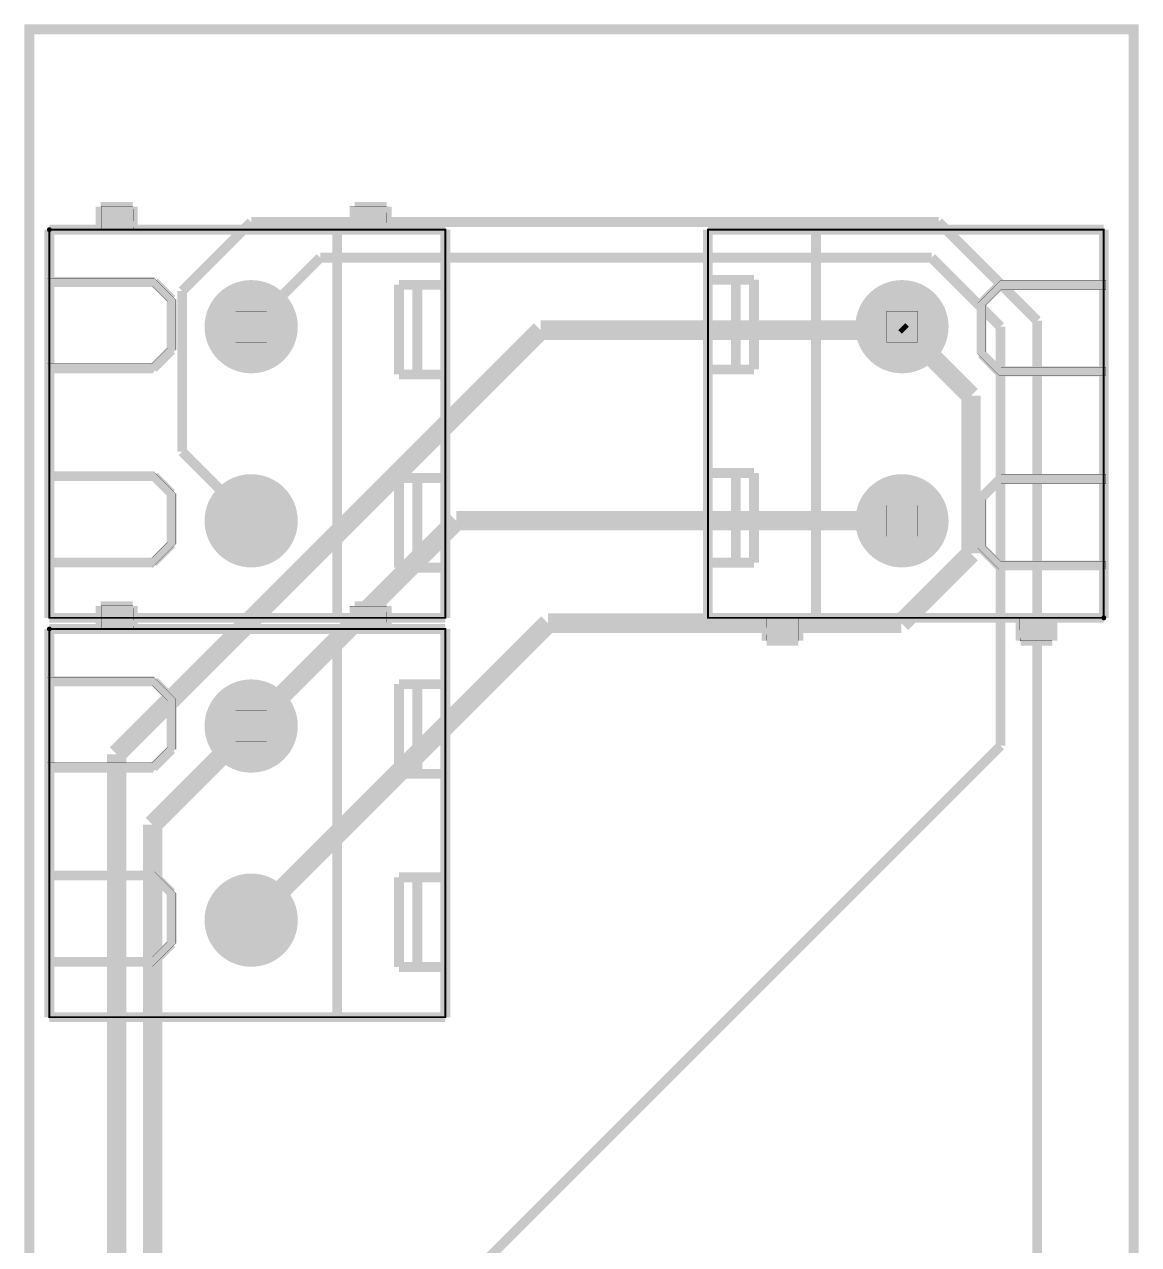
# Model space of a CAD drawing. Header units: millimetres. Extents: x -2.2 to 26.5, y 37.2 to 100.1.
# Drawn here: x -2.16 to 26.54, y 68.64 to 100.08 of the extents above; entities that cross this region are included whole.
import ezdxf

# ---------------------------------------------------------------- set-up
doc = ezdxf.new("R2010")
doc.units = ezdxf.units.MM
doc.header["$MEASUREMENT"] = 0
for name, color, linetype, true_color in [('Board-Outline-Layer', 7, 'Continuous', 0xff00ff), ('Bottom-Layer', 7, 'Continuous', 0x0000ff), ('Bottom-Paste-Mask-Layer', 7, 'Continuous', 0x800000), ('Bottom-Solder-Mask-Layer', 7, 'Continuous', 0xaa00ff), ('Component-Marking-Layer', 7, 'Continuous', 0x66ffcc), ('Component-Shape-Layer', 7, 'Continuous', 0x00cccc), ('Document-Layer', 7, 'Continuous', 0xffffff), ('Hole-Layer', 7, 'Continuous', 0x222222), ('Multi-Layer', 7, 'Continuous', 0xc0c0c0), ('Pin-Soldering-Layer', 7, 'Continuous', 0xcc9999), ('Top-Layer', 7, 'Continuous', 0xff0000), ('Top-Paste-Mask-Layer', 7, 'Continuous', 0x808080), ('Top-Silkscreen-Layer', 7, 'Continuous', 0xffcc00), ('Top-Solder-Mask-Layer', 7, 'Continuous', 0x800080)]:
    doc.layers.add(name, color=color, linetype=linetype, true_color=true_color)

msp = doc.modelspace()

# ---------------------------------------------------------------- hatches: boundary and pattern name
at = {"layer": 'Bottom-Layer'}
for points in [[(2.533, 92.289, 1), (4.833, 92.289, 1)], [(2.533, 92.289, 1), (4.833, 92.289, 1)], [(19.297, 92.289, 1), (21.597, 92.289, 1)], [(19.297, 92.289, 1), (21.597, 92.289, 1)], [(2.533, 87.289, 1), (4.833, 87.289, 1)], [(2.533, 87.289, 1), (4.833, 87.289, 1)], [(19.297, 87.289, 1), (21.597, 87.289, 1)], [(19.297, 87.289, 1), (21.597, 87.289, 1)], [(2.533, 82.002, 1), (4.833, 82.002, 1)], [(2.533, 82.002, 1), (4.833, 82.002, 1)], [(2.533, 77.002, 1), (4.833, 77.002, 1)], [(2.533, 77.002, 1), (4.833, 77.002, 1)]]:
    msp.add_hatch(color=256, dxfattribs=at).paths.add_polyline_path(points)
at = {"layer": 'Bottom-Paste-Mask-Layer'}
for points in [[(2.533, 92.289, 1), (4.833, 92.289, 1)], [(2.533, 92.289, 1), (4.833, 92.289, 1)], [(19.297, 92.289, 1), (21.597, 92.289, 1)], [(19.297, 92.289, 1), (21.597, 92.289, 1)], [(2.533, 87.289, 1), (4.833, 87.289, 1)], [(2.533, 87.289, 1), (4.833, 87.289, 1)], [(19.297, 87.289, 1), (21.597, 87.289, 1)], [(19.297, 87.289, 1), (21.597, 87.289, 1)], [(2.533, 82.002, 1), (4.833, 82.002, 1)], [(2.533, 82.002, 1), (4.833, 82.002, 1)], [(2.533, 77.002, 1), (4.833, 77.002, 1)], [(2.533, 77.002, 1), (4.833, 77.002, 1)]]:
    msp.add_hatch(color=256, dxfattribs=at).paths.add_polyline_path(points)
at = {"layer": 'Bottom-Solder-Mask-Layer'}
for points in [[(2.482, 92.289, 1), (4.884, 92.289, 1)], [(2.482, 92.289, 1), (4.884, 92.289, 1)], [(19.246, 92.289, 1), (21.648, 92.289, 1)], [(19.246, 92.289, 1), (21.648, 92.289, 1)], [(2.482, 87.289, 1), (4.884, 87.289, 1)], [(2.482, 87.289, 1), (4.884, 87.289, 1)], [(19.246, 87.289, 1), (21.648, 87.289, 1)], [(19.246, 87.289, 1), (21.648, 87.289, 1)], [(2.482, 82.002, 1), (4.884, 82.002, 1)], [(2.482, 82.002, 1), (4.884, 82.002, 1)], [(2.482, 77.002, 1), (4.884, 77.002, 1)], [(2.482, 77.002, 1), (4.884, 77.002, 1)]]:
    msp.add_hatch(color=256, dxfattribs=at).paths.add_polyline_path(points)
at = {"layer": 'Component-Marking-Layer'}
for points in [[(-1.577, 94.789, 1), (-1.457, 94.789, 1)], [(-1.577, 94.789, 1), (-1.457, 94.789, 1)], [(-1.577, 84.502, 1), (-1.457, 84.502, 1)], [(-1.577, 84.502, 1), (-1.457, 84.502, 1)], [(25.587, 84.789, 1), (25.707, 84.789, 1)], [(25.587, 84.789, 1), (25.707, 84.789, 1)]]:
    msp.add_hatch(color=256, dxfattribs=at).paths.add_polyline_path(points)
at = {"layer": 'Document-Layer'}
for points in [[(0.639, 95.383), (-0.184, 95.383), (-0.184, 94.795), (0.649, 94.795)], [(7.172, 95.377), (6.35, 95.377), (6.35, 94.789), (7.183, 94.789)], [(-1.567, 93.539), (1.183, 93.539), (1.733, 92.989), (1.733, 91.689), (1.183, 91.139), (1.183, 91.139), (1.133, 91.089), (-1.567, 91.089), (-1.567, 91.339), (1.133, 91.339), (1.533, 91.739), (1.533, 92.939), (1.133, 93.339), (-1.567, 93.339)], [(25.697, 91.039), (22.947, 91.039), (22.397, 91.589), (22.397, 92.889), (22.947, 93.439), (22.997, 93.489), (25.697, 93.489), (25.697, 93.239), (22.997, 93.239), (22.597, 92.839), (22.597, 91.639), (22.997, 91.239), (25.697, 91.239)], [(-1.567, 88.539), (1.183, 88.539), (1.733, 87.989), (1.733, 86.689), (1.183, 86.139), (1.133, 86.089), (-1.567, 86.089), (-1.567, 86.339), (1.133, 86.339), (1.533, 86.739), (1.533, 87.939), (1.133, 88.339), (-1.567, 88.339)], [(25.697, 86.039), (22.947, 86.039), (22.397, 86.589), (22.397, 87.889), (22.947, 88.439), (22.947, 88.439), (22.997, 88.489), (25.697, 88.489), (25.697, 88.239), (22.997, 88.239), (22.597, 87.839), (22.597, 86.639), (22.997, 86.239), (25.697, 86.239)], [(0.639, 85.096), (-0.184, 85.096), (-0.184, 84.508), (0.649, 84.508)], [(7.172, 85.09), (6.35, 85.09), (6.35, 84.502), (7.183, 84.502)], [(16.958, 84.201), (17.78, 84.201), (17.78, 84.789), (16.947, 84.789)], [(23.491, 84.195), (24.314, 84.195), (24.314, 84.783), (23.481, 84.783)], [(-1.567, 83.252), (1.183, 83.252), (1.733, 82.702), (1.733, 81.402), (1.183, 80.852), (1.183, 80.852), (1.133, 80.802), (-1.567, 80.802), (-1.567, 81.052), (1.133, 81.052), (1.533, 81.452), (1.533, 82.652), (1.133, 83.052), (-1.567, 83.052)], [(-1.567, 78.252), (1.183, 78.252), (1.733, 77.702), (1.733, 76.402), (1.183, 75.852), (1.133, 75.802), (-1.567, 75.802), (-1.567, 76.052), (1.133, 76.052), (1.533, 76.452), (1.533, 77.652), (1.133, 78.052), (-1.567, 78.052)]]:
    msp.add_hatch(color=256, dxfattribs=at).paths.add_polyline_path(points)
at = {"layer": 'Hole-Layer'}
for points in [[(2.933, 92.289, 1), (4.433, 92.289, 1)], [(2.933, 92.289, 1), (4.433, 92.289, 1)], [(19.697, 92.289, 1), (21.197, 92.289, 1)], [(19.697, 92.289, 1), (21.197, 92.289, 1)], [(2.933, 87.289, 1), (4.433, 87.289, 1)], [(2.933, 87.289, 1), (4.433, 87.289, 1)], [(19.697, 87.289, 1), (21.197, 87.289, 1)], [(19.697, 87.289, 1), (21.197, 87.289, 1)], [(2.933, 82.002, 1), (4.433, 82.002, 1)], [(2.933, 82.002, 1), (4.433, 82.002, 1)], [(2.933, 77.002, 1), (4.433, 77.002, 1)], [(2.933, 77.002, 1), (4.433, 77.002, 1)]]:
    msp.add_hatch(color=256, dxfattribs=at).paths.add_polyline_path(points)
at = {"layer": 'Multi-Layer'}
for points in [[(2.533, 92.289, 1), (4.833, 92.289, 1)], [(2.533, 92.289, 1), (4.833, 92.289, 1)], [(2.533, 92.289, 1), (4.833, 92.289, 1)], [(2.533, 92.289, 1), (4.833, 92.289, 1)], [(2.533, 92.289, 1), (4.833, 92.289, 1)], [(2.533, 92.289, 1), (4.833, 92.289, 1)], [(19.297, 92.289, 1), (21.597, 92.289, 1)], [(19.297, 92.289, 1), (21.597, 92.289, 1)], [(19.297, 92.289, 1), (21.597, 92.289, 1)], [(19.297, 92.289, 1), (21.597, 92.289, 1)], [(19.297, 92.289, 1), (21.597, 92.289, 1)], [(19.297, 92.289, 1), (21.597, 92.289, 1)], [(2.533, 87.289, 1), (4.833, 87.289, 1)], [(2.533, 87.289, 1), (4.833, 87.289, 1)], [(2.533, 87.289, 1), (4.833, 87.289, 1)], [(2.533, 87.289, 1), (4.833, 87.289, 1)], [(2.533, 87.289, 1), (4.833, 87.289, 1)], [(2.533, 87.289, 1), (4.833, 87.289, 1)], [(19.297, 87.289, 1), (21.597, 87.289, 1)], [(19.297, 87.289, 1), (21.597, 87.289, 1)], [(19.297, 87.289, 1), (21.597, 87.289, 1)], [(19.297, 87.289, 1), (21.597, 87.289, 1)], [(19.297, 87.289, 1), (21.597, 87.289, 1)], [(19.297, 87.289, 1), (21.597, 87.289, 1)], [(2.533, 82.002, 1), (4.833, 82.002, 1)], [(2.533, 82.002, 1), (4.833, 82.002, 1)], [(2.533, 82.002, 1), (4.833, 82.002, 1)], [(2.533, 82.002, 1), (4.833, 82.002, 1)], [(2.533, 82.002, 1), (4.833, 82.002, 1)], [(2.533, 82.002, 1), (4.833, 82.002, 1)], [(2.533, 77.002, 1), (4.833, 77.002, 1)], [(2.533, 77.002, 1), (4.833, 77.002, 1)], [(2.533, 77.002, 1), (4.833, 77.002, 1)], [(2.533, 77.002, 1), (4.833, 77.002, 1)], [(2.533, 77.002, 1), (4.833, 77.002, 1)], [(2.533, 77.002, 1), (4.833, 77.002, 1)]]:
    msp.add_hatch(color=256, dxfattribs=at).paths.add_polyline_path(points)
at = {"layer": 'Pin-Soldering-Layer'}
for points in [[(4.083, 92.689), (4.083, 91.889), (3.283, 91.889), (3.283, 92.689)], [(20.047, 91.889), (20.047, 92.689), (20.847, 92.689), (20.847, 91.889)], [(4.083, 87.689), (4.083, 86.889), (3.283, 86.889), (3.283, 87.689)], [(20.047, 86.889), (20.047, 87.689), (20.847, 87.689), (20.847, 86.889)], [(4.083, 82.402), (4.083, 81.602), (3.283, 81.602), (3.283, 82.402)], [(4.083, 77.402), (4.083, 76.602), (3.283, 76.602), (3.283, 77.402)]]:
    msp.add_hatch(color=256, dxfattribs=at).paths.add_polyline_path(points)
at = {"layer": 'Top-Layer'}
for points in [[(2.533, 92.289, 1), (4.833, 92.289, 1)], [(2.533, 92.289, 1), (4.833, 92.289, 1)], [(19.297, 92.289, 1), (21.597, 92.289, 1)], [(19.297, 92.289, 1), (21.597, 92.289, 1)], [(2.533, 87.289, 1), (4.833, 87.289, 1)], [(2.533, 87.289, 1), (4.833, 87.289, 1)], [(19.297, 87.289, 1), (21.597, 87.289, 1)], [(19.297, 87.289, 1), (21.597, 87.289, 1)], [(2.533, 82.002, 1), (4.833, 82.002, 1)], [(2.533, 82.002, 1), (4.833, 82.002, 1)], [(2.533, 77.002, 1), (4.833, 77.002, 1)], [(2.533, 77.002, 1), (4.833, 77.002, 1)]]:
    msp.add_hatch(color=256, dxfattribs=at).paths.add_polyline_path(points)
at = {"layer": 'Top-Paste-Mask-Layer'}
for points in [[(2.533, 92.289, 1), (4.833, 92.289, 1)], [(2.533, 92.289, 1), (4.833, 92.289, 1)], [(19.297, 92.289, 1), (21.597, 92.289, 1)], [(19.297, 92.289, 1), (21.597, 92.289, 1)], [(2.533, 87.289, 1), (4.833, 87.289, 1)], [(2.533, 87.289, 1), (4.833, 87.289, 1)], [(19.297, 87.289, 1), (21.597, 87.289, 1)], [(19.297, 87.289, 1), (21.597, 87.289, 1)], [(2.533, 82.002, 1), (4.833, 82.002, 1)], [(2.533, 82.002, 1), (4.833, 82.002, 1)], [(2.533, 77.002, 1), (4.833, 77.002, 1)], [(2.533, 77.002, 1), (4.833, 77.002, 1)]]:
    msp.add_hatch(color=256, dxfattribs=at).paths.add_polyline_path(points)
at = {"layer": 'Top-Silkscreen-Layer'}
for points in [[(0.639, 95.383), (-0.183, 95.383), (-0.183, 94.795), (0.65, 94.795)], [(7.172, 95.377), (6.223, 95.377), (6.223, 95.377), (6.35, 95.377), (6.35, 95.377)], [(7.172, 95.377), (6.35, 95.377), (6.35, 94.789), (7.183, 94.789)], [(0.639, 85.096), (-0.183, 85.096), (-0.183, 84.508), (0.65, 84.508)], [(7.172, 85.09), (6.223, 85.09), (6.223, 85.09), (6.35, 85.09), (6.35, 85.09)], [(7.172, 85.09), (6.35, 85.09), (6.35, 84.502), (7.183, 84.502)], [(16.958, 84.201), (17.78, 84.201), (17.78, 84.789), (16.947, 84.789)], [(23.491, 84.195), (24.314, 84.195), (24.314, 84.783), (23.481, 84.783)], [(16.958, 84.201), (17.907, 84.201), (17.907, 84.201), (17.78, 84.201), (17.78, 84.201)]]:
    msp.add_hatch(color=256, dxfattribs=at).paths.add_polyline_path(points)
at = {"layer": 'Top-Solder-Mask-Layer'}
for points in [[(2.482, 92.289, 1), (4.884, 92.289, 1)], [(2.482, 92.289, 1), (4.884, 92.289, 1)], [(19.246, 92.289, 1), (21.648, 92.289, 1)], [(19.246, 92.289, 1), (21.648, 92.289, 1)], [(2.482, 87.289, 1), (4.884, 87.289, 1)], [(2.482, 87.289, 1), (4.884, 87.289, 1)], [(19.246, 87.289, 1), (21.648, 87.289, 1)], [(19.246, 87.289, 1), (21.648, 87.289, 1)], [(2.482, 82.002, 1), (4.884, 82.002, 1)], [(2.482, 82.002, 1), (4.884, 82.002, 1)], [(2.482, 77.002, 1), (4.884, 77.002, 1)], [(2.482, 77.002, 1), (4.884, 77.002, 1)]]:
    msp.add_hatch(color=256, dxfattribs=at).paths.add_polyline_path(points)

# ---------------------------------------------------------------- linework, layer by layer
at = {"layer": 'Board-Outline-Layer', "const_width": 0.254}
msp.add_lwpolyline([(-2.032, 37.338), (-2.032, 99.949), (26.416, 99.949), (26.416, 37.338)], close=True, dxfattribs=at)
at = {"layer": 'Component-Marking-Layer', "const_width": 0.00508}
for points in [[(-1.577, 94.789, 1), (-1.457, 94.789, 1)], [(-1.577, 84.502, 1), (-1.457, 84.502, 1)]]:
    msp.add_lwpolyline(points, format="xyb", close=True, dxfattribs=at)
msp.add_lwpolyline([(25.587, 84.789, 1), (25.707, 84.789), (25.707, 84.789, 1), (25.587, 84.789)], format="xyb", dxfattribs=at)
at = {"layer": 'Component-Shape-Layer', "const_width": 0.0508}
for points in [[(-1.517, 94.789), (8.683, 94.789), (8.683, 84.789), (-1.517, 84.789)], [(-1.517, 94.789), (8.683, 94.789), (8.683, 84.789), (-1.517, 84.789)], [(25.647, 84.789), (15.447, 84.789), (15.447, 94.789), (25.647, 94.789)], [(25.647, 84.789), (15.447, 84.789), (15.447, 94.789), (25.647, 94.789)], [(-1.517, 84.502), (8.683, 84.502), (8.683, 74.502), (-1.517, 74.502)], [(-1.517, 84.502), (8.683, 84.502), (8.683, 74.502), (-1.517, 74.502)]]:
    msp.add_lwpolyline(points, close=True, dxfattribs=at)
at = {"layer": 'Document-Layer', "const_width": 0.00508}
for points in [[(0.639, 95.383), (-0.184, 95.383), (-0.184, 94.795), (0.649, 94.795)], [(0.639, 95.383), (-0.184, 95.383), (-0.184, 94.795), (0.649, 94.795)], [(7.172, 95.377), (6.35, 95.377), (6.35, 94.789), (7.183, 94.789)], [(7.172, 95.377), (6.35, 95.377), (6.35, 94.789), (7.183, 94.789)], [(-1.567, 93.539), (1.183, 93.539), (1.733, 92.989), (1.733, 91.689), (1.183, 91.139), (1.183, 91.139), (1.133, 91.089), (-1.567, 91.089), (-1.567, 91.339), (1.133, 91.339), (1.533, 91.739), (1.533, 92.939), (1.133, 93.339), (-1.567, 93.339)], [(-1.567, 93.539), (1.183, 93.539), (1.733, 92.989), (1.733, 91.689), (1.183, 91.139), (1.183, 91.139), (1.133, 91.089), (-1.567, 91.089), (-1.567, 91.339), (1.133, 91.339), (1.533, 91.739), (1.533, 92.939), (1.133, 93.339), (-1.567, 93.339)], [(25.697, 91.039), (22.947, 91.039), (22.397, 91.589), (22.397, 92.889), (22.947, 93.439), (22.997, 93.489), (25.697, 93.489), (25.697, 93.239), (22.997, 93.239), (22.597, 92.839), (22.597, 91.639), (22.997, 91.239), (25.697, 91.239)], [(25.697, 91.039), (22.947, 91.039), (22.397, 91.589), (22.397, 92.889), (22.947, 93.439), (22.997, 93.489), (25.697, 93.489), (25.697, 93.239), (22.997, 93.239), (22.597, 92.839), (22.597, 91.639), (22.997, 91.239), (25.697, 91.239)], [(-1.567, 88.539), (1.183, 88.539), (1.733, 87.989), (1.733, 86.689), (1.183, 86.139), (1.133, 86.089), (-1.567, 86.089), (-1.567, 86.339), (1.133, 86.339), (1.533, 86.739), (1.533, 87.939), (1.133, 88.339), (-1.567, 88.339)], [(-1.567, 88.539), (1.183, 88.539), (1.733, 87.989), (1.733, 86.689), (1.183, 86.139), (1.133, 86.089), (-1.567, 86.089), (-1.567, 86.339), (1.133, 86.339), (1.533, 86.739), (1.533, 87.939), (1.133, 88.339), (-1.567, 88.339)], [(25.697, 86.039), (22.947, 86.039), (22.397, 86.589), (22.397, 87.889), (22.947, 88.439), (22.947, 88.439), (22.997, 88.489), (25.697, 88.489), (25.697, 88.239), (22.997, 88.239), (22.597, 87.839), (22.597, 86.639), (22.997, 86.239), (25.697, 86.239)], [(25.697, 86.039), (22.947, 86.039), (22.397, 86.589), (22.397, 87.889), (22.947, 88.439), (22.947, 88.439), (22.997, 88.489), (25.697, 88.489), (25.697, 88.239), (22.997, 88.239), (22.597, 87.839), (22.597, 86.639), (22.997, 86.239), (25.697, 86.239)], [(0.639, 85.096), (-0.184, 85.096), (-0.184, 84.508), (0.649, 84.508)], [(0.639, 85.096), (-0.184, 85.096), (-0.184, 84.508), (0.649, 84.508)], [(7.172, 85.09), (6.35, 85.09), (6.35, 84.502), (7.183, 84.502)], [(7.172, 85.09), (6.35, 85.09), (6.35, 84.502), (7.183, 84.502)], [(16.958, 84.201), (17.78, 84.201), (17.78, 84.789), (16.947, 84.789)], [(16.958, 84.201), (17.78, 84.201), (17.78, 84.789), (16.947, 84.789)], [(23.491, 84.195), (24.314, 84.195), (24.314, 84.783), (23.481, 84.783)], [(23.491, 84.195), (24.314, 84.195), (24.314, 84.783), (23.481, 84.783)], [(-1.567, 83.252), (1.183, 83.252), (1.733, 82.702), (1.733, 81.402), (1.183, 80.852), (1.183, 80.852), (1.133, 80.802), (-1.567, 80.802), (-1.567, 81.052), (1.133, 81.052), (1.533, 81.452), (1.533, 82.652), (1.133, 83.052), (-1.567, 83.052)], [(-1.567, 83.252), (1.183, 83.252), (1.733, 82.702), (1.733, 81.402), (1.183, 80.852), (1.183, 80.852), (1.133, 80.802), (-1.567, 80.802), (-1.567, 81.052), (1.133, 81.052), (1.533, 81.452), (1.533, 82.652), (1.133, 83.052), (-1.567, 83.052)], [(-1.567, 78.252), (1.183, 78.252), (1.733, 77.702), (1.733, 76.402), (1.183, 75.852), (1.133, 75.802), (-1.567, 75.802), (-1.567, 76.052), (1.133, 76.052), (1.533, 76.452), (1.533, 77.652), (1.133, 78.052), (-1.567, 78.052)], [(-1.567, 78.252), (1.183, 78.252), (1.733, 77.702), (1.733, 76.402), (1.183, 75.852), (1.133, 75.802), (-1.567, 75.802), (-1.567, 76.052), (1.133, 76.052), (1.533, 76.452), (1.533, 77.652), (1.133, 78.052), (-1.567, 78.052)]]:
    msp.add_lwpolyline(points, close=True, dxfattribs=at)
at = {"layer": 'Pin-Soldering-Layer', "const_width": 0.00508}
for points in [[(4.083, 92.689), (4.083, 91.889), (3.283, 91.889), (3.283, 92.689)], [(4.083, 92.689), (4.083, 91.889), (3.283, 91.889), (3.283, 92.689)], [(20.047, 91.889), (20.047, 92.689), (20.847, 92.689), (20.847, 91.889)], [(20.047, 91.889), (20.047, 92.689), (20.847, 92.689), (20.847, 91.889)], [(4.083, 87.689), (4.083, 86.889), (3.283, 86.889), (3.283, 87.689)], [(4.083, 87.689), (4.083, 86.889), (3.283, 86.889), (3.283, 87.689)], [(20.047, 86.889), (20.047, 87.689), (20.847, 87.689), (20.847, 86.889)], [(20.047, 86.889), (20.047, 87.689), (20.847, 87.689), (20.847, 86.889)], [(4.083, 82.402), (4.083, 81.602), (3.283, 81.602), (3.283, 82.402)], [(4.083, 82.402), (4.083, 81.602), (3.283, 81.602), (3.283, 82.402)], [(4.083, 77.402), (4.083, 76.602), (3.283, 76.602), (3.283, 77.402)], [(4.083, 77.402), (4.083, 76.602), (3.283, 76.602), (3.283, 77.402)]]:
    msp.add_lwpolyline(points, close=True, dxfattribs=at)
at = {"layer": 'Top-Layer'}
for points, const_width in [([(3.683, 94.984), (1.905, 93.206)], 0.254), ([(21.389, 94.984), (3.683, 94.984)], 0.254), ([(23.929, 92.444), (21.389, 94.984)], 0.254), ([(5.461, 94.067), (3.683, 92.289)], 0.254), ([(21.209, 94.067), (5.461, 94.067)], 0.254), ([(22.987, 92.289), (21.209, 94.067)], 0.254), ([(1.905, 93.206), (1.905, 89.067)], 0.254), ([(11.139, 92.199), (0.217, 81.277)], 0.5), ([(20.537, 92.199), (11.139, 92.199)], 0.5), ([(20.537, 92.199), (22.225, 90.511)], 0.5), ([(20.447, 92.289), (20.537, 92.199)], 0.254), ([(22.987, 81.494), (22.987, 92.289)], 0.254), ([(23.929, 60.567), (23.929, 92.444)], 0.254), ([(22.225, 90.511), (22.225, 86.447)], 0.5), ([(1.905, 89.067), (3.683, 87.289)], 0.254), ([(8.97, 87.289), (3.683, 82.002)], 0.5), ([(20.447, 87.289), (8.97, 87.289)], 0.5), ([(22.225, 86.447), (20.429, 84.651)], 0.5), ([(11.332, 84.651), (3.683, 77.002)], 0.5), ([(20.429, 84.651), (11.332, 84.651)], 0.5), ([(3.683, 82.002), (1.143, 79.462)], 0.5), ([(0.217, 81.277), (0.217, 50.369)], 0.5), ([(3.683, 62.19), (22.987, 81.494)], 0.254), ([(1.143, 79.462), (1.143, 54.443)], 0.5)]:
    msp.add_lwpolyline(points, dxfattribs=dict(at, const_width=const_width))
at = {"layer": 'Top-Silkscreen-Layer', "const_width": 0.254}
for points in [[(0.629, 95.377), (-0.194, 95.377)], [(-0.194, 95.377), (-0.194, 94.789)], [(0.629, 95.377), (-0.194, 95.377)], [(-0.194, 95.377), (-0.194, 94.789)], [(0.629, 94.789), (0.629, 95.377)], [(0.629, 94.789), (0.629, 95.377)], [(7.172, 95.377), (6.35, 95.377)], [(6.35, 95.377), (6.35, 94.789)], [(7.172, 95.377), (6.35, 95.377)], [(6.35, 95.377), (6.35, 94.789)], [(7.172, 94.789), (7.172, 95.377)], [(7.172, 94.789), (7.172, 95.377)], [(-1.517, 94.789), (-1.517, 84.789)], [(8.683, 94.789), (-1.517, 94.789)], [(-1.517, 94.789), (-1.517, 84.789)], [(8.683, 94.789), (-1.517, 94.789)], [(5.897, 94.789), (5.897, 84.789)], [(5.897, 94.789), (5.897, 84.789)], [(8.683, 94.789), (8.683, 84.789)], [(8.683, 94.789), (8.683, 84.789)], [(15.447, 84.789), (15.447, 94.789)], [(15.447, 94.789), (25.647, 94.789)], [(15.447, 84.789), (15.447, 94.789)], [(15.447, 94.789), (25.647, 94.789)], [(18.233, 84.789), (18.233, 94.789)], [(18.233, 84.789), (18.233, 94.789)], [(25.647, 84.789), (25.647, 94.789)], [(25.647, 84.789), (25.647, 94.789)], [(-1.516, 93.439), (1.184, 93.439)], [(-1.516, 93.439), (1.184, 93.439)], [(1.184, 93.439), (1.633, 92.99)], [(1.184, 93.439), (1.633, 92.99)], [(8.683, 93.369), (7.493, 93.369)], [(7.493, 93.369), (7.493, 91.059)], [(8.683, 93.369), (7.493, 93.369)], [(7.493, 93.369), (7.493, 91.059)], [(7.961, 93.369), (7.961, 91.059)], [(7.961, 93.369), (7.961, 91.059)], [(16.637, 93.497), (15.447, 93.497)], [(16.637, 93.497), (15.447, 93.497)], [(16.169, 91.188), (16.169, 93.497)], [(16.169, 91.188), (16.169, 93.497)], [(16.637, 91.188), (16.637, 93.497)], [(16.637, 91.188), (16.637, 93.497)], [(22.497, 92.889), (22.972, 93.364)], [(22.497, 92.889), (22.972, 93.364)], [(22.972, 93.364), (25.647, 93.364)], [(22.972, 93.364), (25.647, 93.364)], [(1.633, 92.99), (1.633, 91.689)], [(1.633, 92.99), (1.633, 91.689)], [(22.497, 91.589), (22.497, 92.889)], [(22.497, 91.589), (22.497, 92.889)], [(1.633, 91.689), (1.158, 91.214)], [(1.633, 91.689), (1.158, 91.214)], [(22.946, 91.139), (22.497, 91.589)], [(22.946, 91.139), (22.497, 91.589)], [(1.158, 91.214), (-1.516, 91.214)], [(1.158, 91.214), (-1.516, 91.214)], [(7.493, 91.059), (8.683, 91.059)], [(7.493, 91.059), (8.683, 91.059)], [(15.447, 91.188), (16.637, 91.188)], [(15.447, 91.188), (16.637, 91.188)], [(25.647, 91.139), (22.946, 91.139)], [(25.647, 91.139), (22.946, 91.139)], [(16.637, 88.519), (15.447, 88.519)], [(16.637, 88.519), (15.447, 88.519)], [(16.169, 86.209), (16.169, 88.519)], [(16.169, 86.209), (16.169, 88.519)], [(16.637, 86.209), (16.637, 88.519)], [(16.637, 86.209), (16.637, 88.519)], [(-1.516, 88.439), (1.184, 88.439)], [(-1.516, 88.439), (1.184, 88.439)], [(1.184, 88.439), (1.633, 87.99)], [(1.184, 88.439), (1.633, 87.99)], [(8.683, 88.391), (7.493, 88.391)], [(7.493, 88.391), (7.493, 86.081)], [(8.683, 88.391), (7.493, 88.391)], [(7.493, 88.391), (7.493, 86.081)], [(7.961, 88.391), (7.961, 86.081)], [(7.961, 88.391), (7.961, 86.081)], [(22.497, 87.889), (22.972, 88.364)], [(22.497, 87.889), (22.972, 88.364)], [(22.972, 88.364), (25.646, 88.364)], [(22.972, 88.364), (25.646, 88.364)], [(1.633, 87.99), (1.633, 86.689)], [(1.633, 87.99), (1.633, 86.689)], [(22.497, 86.589), (22.497, 87.889)], [(22.497, 86.589), (22.497, 87.889)], [(1.633, 86.689), (1.158, 86.214)], [(1.633, 86.689), (1.158, 86.214)], [(22.946, 86.139), (22.497, 86.589)], [(22.946, 86.139), (22.497, 86.589)], [(1.158, 86.214), (-1.516, 86.214)], [(1.158, 86.214), (-1.516, 86.214)], [(7.493, 86.081), (8.683, 86.081)], [(7.493, 86.081), (8.683, 86.081)], [(15.447, 86.209), (16.637, 86.209)], [(15.447, 86.209), (16.637, 86.209)], [(25.646, 86.139), (22.946, 86.139)], [(25.646, 86.139), (22.946, 86.139)], [(0.629, 85.09), (-0.194, 85.09)], [(-0.194, 85.09), (-0.194, 84.502)], [(0.629, 85.09), (-0.194, 85.09)], [(-0.194, 85.09), (-0.194, 84.502)], [(0.629, 84.502), (0.629, 85.09)], [(0.629, 84.502), (0.629, 85.09)], [(7.172, 85.09), (6.35, 85.09)], [(6.35, 85.09), (6.35, 84.502)], [(7.172, 85.09), (6.35, 85.09)], [(6.35, 85.09), (6.35, 84.502)], [(7.172, 84.502), (7.172, 85.09)], [(7.172, 84.502), (7.172, 85.09)], [(8.683, 84.789), (-1.517, 84.789)], [(8.683, 84.789), (-1.517, 84.789)], [(15.447, 84.789), (25.647, 84.789)], [(15.447, 84.789), (25.647, 84.789)], [(16.958, 84.789), (16.958, 84.201)], [(16.958, 84.789), (16.958, 84.201)], [(17.78, 84.201), (17.78, 84.789)], [(17.78, 84.201), (17.78, 84.789)], [(23.501, 84.789), (23.501, 84.201)], [(23.501, 84.789), (23.501, 84.201)], [(24.324, 84.201), (24.324, 84.789)], [(24.324, 84.201), (24.324, 84.789)], [(-1.517, 84.502), (-1.517, 74.502)], [(8.683, 84.502), (-1.517, 84.502)], [(-1.517, 84.502), (-1.517, 74.502)], [(8.683, 84.502), (-1.517, 84.502)], [(5.897, 84.502), (5.897, 74.502)], [(5.897, 84.502), (5.897, 74.502)], [(8.683, 84.502), (8.683, 74.502)], [(8.683, 84.502), (8.683, 74.502)], [(16.958, 84.201), (17.78, 84.201)], [(16.958, 84.201), (17.78, 84.201)], [(23.501, 84.201), (24.324, 84.201)], [(23.501, 84.201), (24.324, 84.201)], [(-1.516, 83.152), (1.184, 83.152)], [(-1.516, 83.152), (1.184, 83.152)], [(1.184, 83.152), (1.633, 82.703)], [(1.184, 83.152), (1.633, 82.703)], [(8.683, 83.082), (7.493, 83.082)], [(7.493, 83.082), (7.493, 80.772)], [(8.683, 83.082), (7.493, 83.082)], [(7.493, 83.082), (7.493, 80.772)], [(7.961, 83.082), (7.961, 80.772)], [(7.961, 83.082), (7.961, 80.772)], [(1.633, 82.703), (1.633, 81.402)], [(1.633, 82.703), (1.633, 81.402)], [(1.633, 81.402), (1.158, 80.927)], [(1.633, 81.402), (1.158, 80.927)], [(1.158, 80.927), (-1.516, 80.927)], [(1.158, 80.927), (-1.516, 80.927)], [(7.493, 80.772), (8.683, 80.772)], [(7.493, 80.772), (8.683, 80.772)], [(-1.516, 78.152), (1.184, 78.152)], [(-1.516, 78.152), (1.184, 78.152)], [(1.184, 78.152), (1.633, 77.703)], [(1.184, 78.152), (1.633, 77.703)], [(8.683, 78.104), (7.493, 78.104)], [(7.493, 78.104), (7.493, 75.794)], [(8.683, 78.104), (7.493, 78.104)], [(7.493, 78.104), (7.493, 75.794)], [(7.961, 78.104), (7.961, 75.794)], [(7.961, 78.104), (7.961, 75.794)], [(1.633, 77.703), (1.633, 76.402)], [(1.633, 77.703), (1.633, 76.402)], [(1.633, 76.402), (1.158, 75.927)], [(1.633, 76.402), (1.158, 75.927)], [(1.158, 75.927), (-1.516, 75.927)], [(1.158, 75.927), (-1.516, 75.927)], [(7.493, 75.794), (8.683, 75.794)], [(7.493, 75.794), (8.683, 75.794)], [(8.683, 74.502), (-1.517, 74.502)], [(8.683, 74.502), (-1.517, 74.502)]]:
    msp.add_lwpolyline(points, dxfattribs=at)
at = {"layer": 'Top-Silkscreen-Layer', "const_width": 0.00508}
for points in [[(0.639, 95.383), (-0.183, 95.383), (-0.183, 94.795), (0.65, 94.795)], [(0.639, 95.383), (-0.183, 95.383), (-0.183, 94.795), (0.65, 94.795)], [(7.172, 95.377), (6.223, 95.377), (6.223, 95.377), (6.35, 95.377), (6.35, 95.377)], [(7.172, 95.377), (6.223, 95.377), (6.223, 95.377), (6.35, 95.377), (6.35, 95.377)], [(7.172, 95.377), (6.35, 95.377), (6.35, 94.789), (7.183, 94.789)], [(7.172, 95.377), (6.35, 95.377), (6.35, 94.789), (7.183, 94.789)], [(0.639, 85.096), (-0.183, 85.096), (-0.183, 84.508), (0.65, 84.508)], [(0.639, 85.096), (-0.183, 85.096), (-0.183, 84.508), (0.65, 84.508)], [(7.172, 85.09), (6.223, 85.09), (6.223, 85.09), (6.35, 85.09), (6.35, 85.09)], [(7.172, 85.09), (6.223, 85.09), (6.223, 85.09), (6.35, 85.09), (6.35, 85.09)], [(7.172, 85.09), (6.35, 85.09), (6.35, 84.502), (7.183, 84.502)], [(7.172, 85.09), (6.35, 85.09), (6.35, 84.502), (7.183, 84.502)], [(16.958, 84.201), (17.78, 84.201), (17.78, 84.789), (16.947, 84.789)], [(16.958, 84.201), (17.78, 84.201), (17.78, 84.789), (16.947, 84.789)], [(23.491, 84.195), (24.314, 84.195), (24.314, 84.783), (23.481, 84.783)], [(23.491, 84.195), (24.314, 84.195), (24.314, 84.783), (23.481, 84.783)], [(16.958, 84.201), (17.907, 84.201), (17.907, 84.201), (17.78, 84.201), (17.78, 84.201)], [(16.958, 84.201), (17.907, 84.201), (17.907, 84.201), (17.78, 84.201), (17.78, 84.201)]]:
    msp.add_lwpolyline(points, close=True, dxfattribs=at)

doc.saveas('drawing.dxf')
